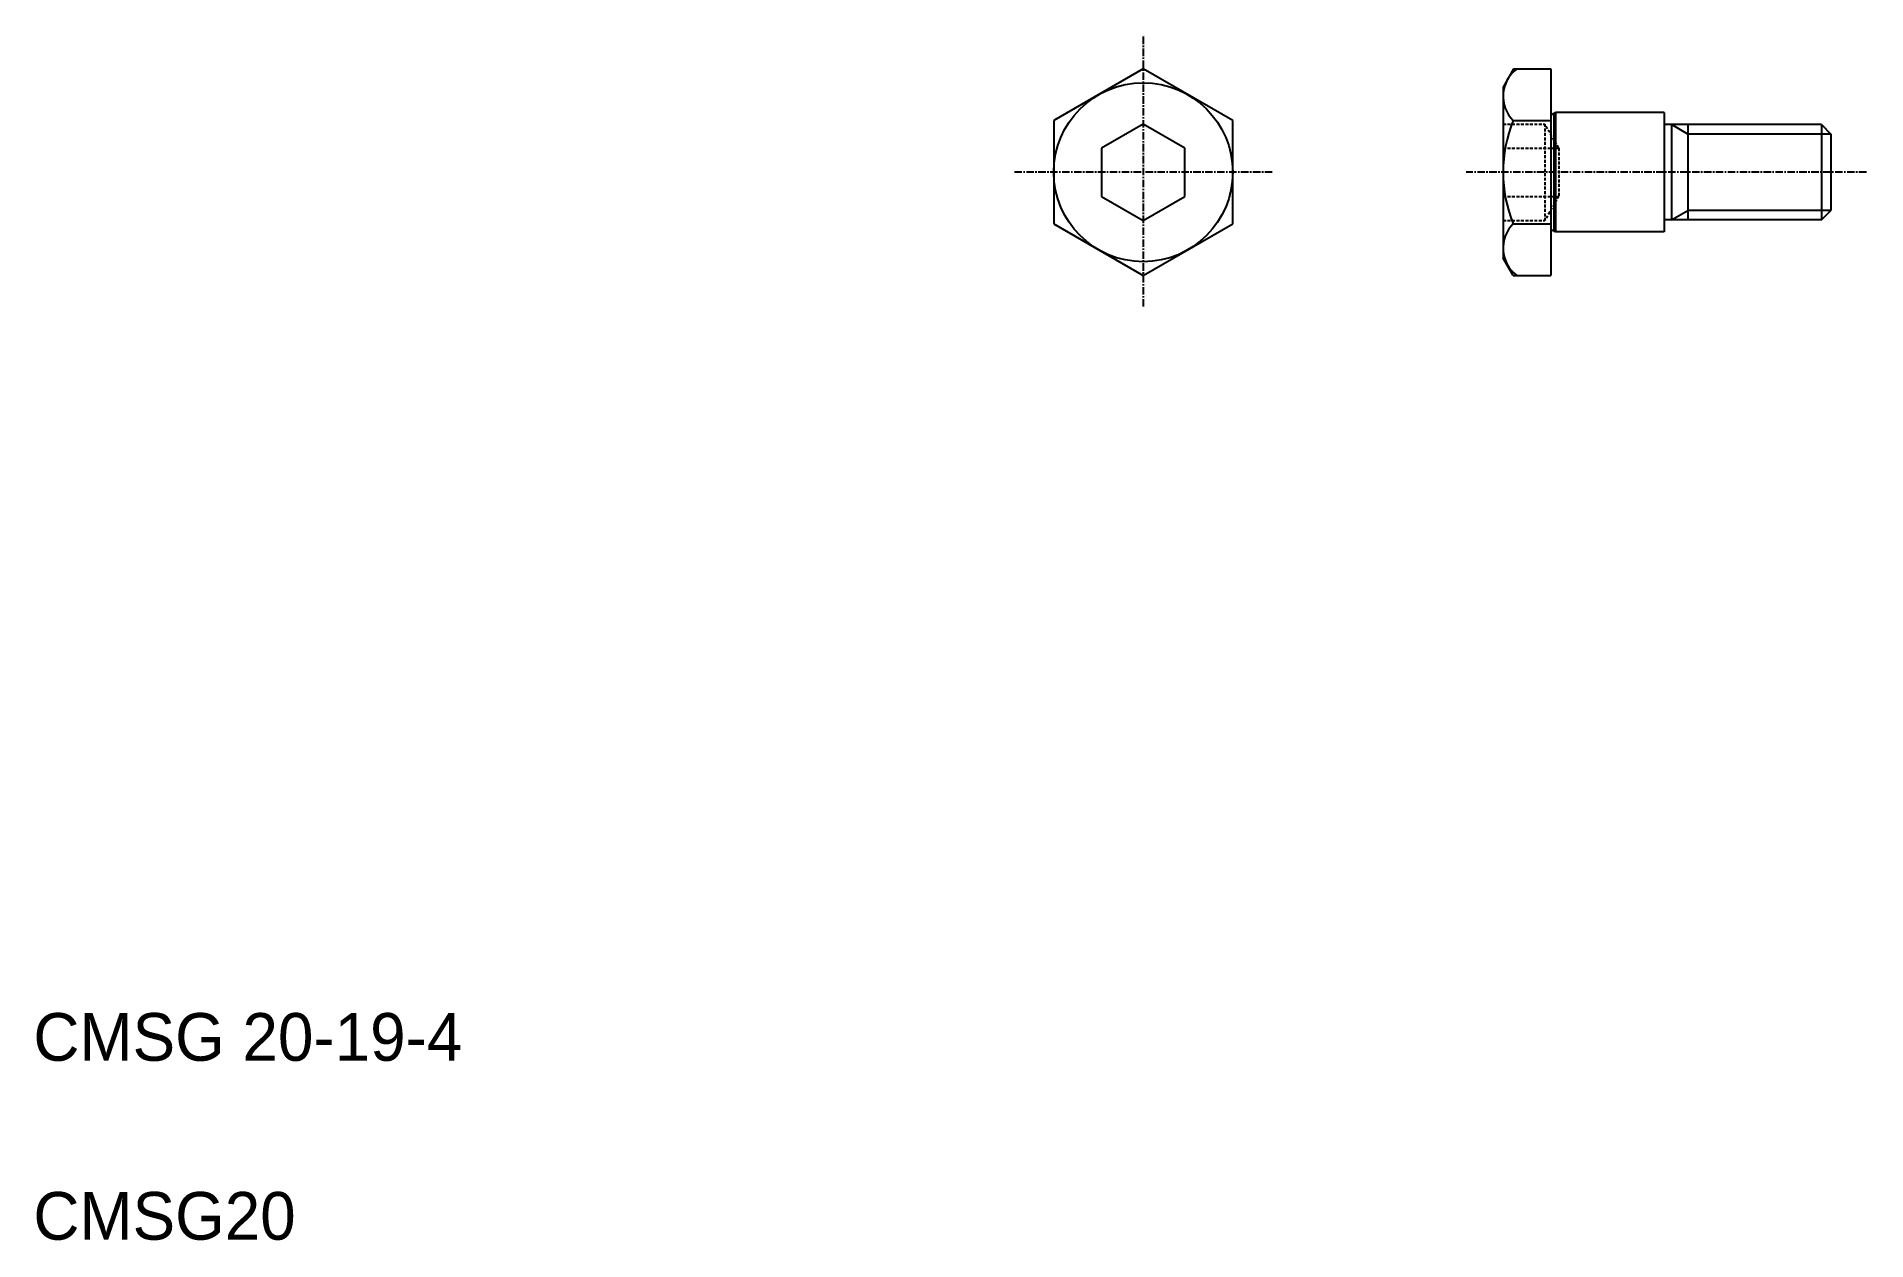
# Model space of a CAD drawing. Extents: x -90 to 217, y 44 to 246.
import ezdxf

# ---------------------------------------------------------------- set-up
doc = ezdxf.new("R2010")
doc.units = 0
doc.linetypes.add('CENTER', pattern=[2, 1.25, -0.25, 0.25, -0.25])
doc.linetypes.add('DASHED', pattern=[0.75, 0.5, -0.25])
doc.layers.get('0').update_dxf_attribs({"linetype": 'CONTINUOUS'})

msp = doc.modelspace()

# ---------------------------------------------------------------- linework, layer by layer
at = {"color": 1, "linetype": 'CENTER'}
for p, q in [((96.04, 246.21), (96.04, 200.73)), ((117.68, 223.47), (74.39, 223.47)), ((217.32, 223.47), (150.22, 223.47))]:
    msp.add_line(p, q, dxfattribs=at)
at = {"color": 7, "linetype": 'CONTINUOUS'}
for p, q in [((96.04, 240.79), (81.04, 232.13)), ((111.04, 232.13), (96.04, 240.79)), ((158.15, 240.79), (164.38, 240.79)), ((164.38, 240.79), (164.38, 206.15)), ((103.54, 236.46), (103.54, 236.46)), ((156.38, 237.74), (156.38, 209.09)), ((107.29, 234.3), (107.29, 234.3)), ((164.88, 233.3), (165.18, 233.47)), ((164.88, 233.3), (164.88, 213.65)), ((183.38, 233.47), (165.18, 233.47)), ((165.18, 233.47), (165.18, 213.47)), ((183.38, 233.47), (183.38, 213.47)), ((183.38, 233.47), (183.38, 213.47)), ((183.38, 233.47), (183.38, 213.47)), ((183.38, 233.47), (183.38, 213.47)), ((81.04, 232.13), (81.04, 214.81)), ((96.04, 231.56), (89.04, 227.52)), ((103.04, 227.52), (96.04, 231.56)), ((111.04, 214.81), (111.04, 232.13)), ((158.08, 232.13), (164.38, 232.13)), ((209.78, 231.47), (183.38, 231.47)), ((184.61, 231.47), (184.61, 215.47)), ((187.38, 231.47), (187.38, 215.47)), ((187.38, 231.47), (187.38, 215.47)), ((187.38, 231.47), (187.38, 215.47)), ((187.38, 231.47), (187.38, 215.47)), ((209.78, 231.47), (209.78, 215.47)), ((209.78, 231.47), (211.38, 229.87)), ((89.04, 227.52), (89.04, 219.43)), ((103.04, 219.43), (103.04, 227.52)), ((211.38, 229.87), (211.38, 217.07)), ((89.04, 219.43), (96.04, 215.39)), ((96.04, 215.39), (103.04, 219.43)), ((209.78, 215.47), (183.38, 215.47)), ((209.78, 215.47), (211.38, 217.07)), ((81.04, 214.81), (96.04, 206.15)), ((96.04, 206.15), (111.04, 214.81)), ((158.08, 214.81), (164.38, 214.81)), ((165.18, 213.47), (164.88, 213.65)), ((183.38, 213.47), (165.18, 213.47)), ((158.08, 206.15), (164.38, 206.15))]:
    msp.add_line(p, q, dxfattribs=at)
at = {"color": 7, "linetype": 'BYBLOCK'}
for p, q in [((158.15, 240.79), (156.38, 237.74)), ((158.08, 206.15), (156.38, 209.09))]:
    msp.add_line(p, q, dxfattribs=at)
at = {"color": 3, "linetype": 'DASHED'}
for p, q in [((156.38, 231.56), (163.38, 231.56)), ((165.71, 227.52), (163.38, 231.56)), ((163.38, 231.56), (163.38, 215.39)), ((156.38, 227.52), (165.71, 227.52)), ((165.71, 227.52), (165.71, 219.43)), ((156.38, 219.43), (165.71, 219.43)), ((165.71, 219.43), (163.38, 215.39)), ((156.38, 215.39), (163.38, 215.39))]:
    msp.add_line(p, q, dxfattribs=at)
at = {"color": 3}
for p, q in [((187.38, 229.87), (184.61, 231.47)), ((211.38, 229.87), (187.38, 229.87)), ((184.61, 215.47), (187.38, 217.07)), ((211.38, 217.07), (187.38, 217.07))]:
    msp.add_line(p, q, dxfattribs=at)
at = {"color": 7, "linetype": 'CONTINUOUS'}
msp.add_circle((96.04, 223.47), 15, dxfattribs=at)
for centre, radius, start, end in [((162.07, 236.2), 5.69, 126.074, 225.5339), ((164.68, 233.52), 0.302, 189.6666, 312.1202), ((179.35, 223.47), 22.96, 157.8454, 202.1546), ((162.07, 210.75), 5.69, 134.4661, 233.926), ((164.68, 213.42), 0.302, 47.8798, 170.3334)]:
    msp.add_arc(centre, radius, start, end, dxfattribs=at)

# ---------------------------------------------------------------- texts
for s, p in [('CMSG 20-19-4', (-90.1, 74.49)), ('CMSG20', (-90.1, 44.49))]:
    msp.add_text(s, height=8, dxfattribs=at).set_placement(p)

doc.saveas('drawing.dxf')
